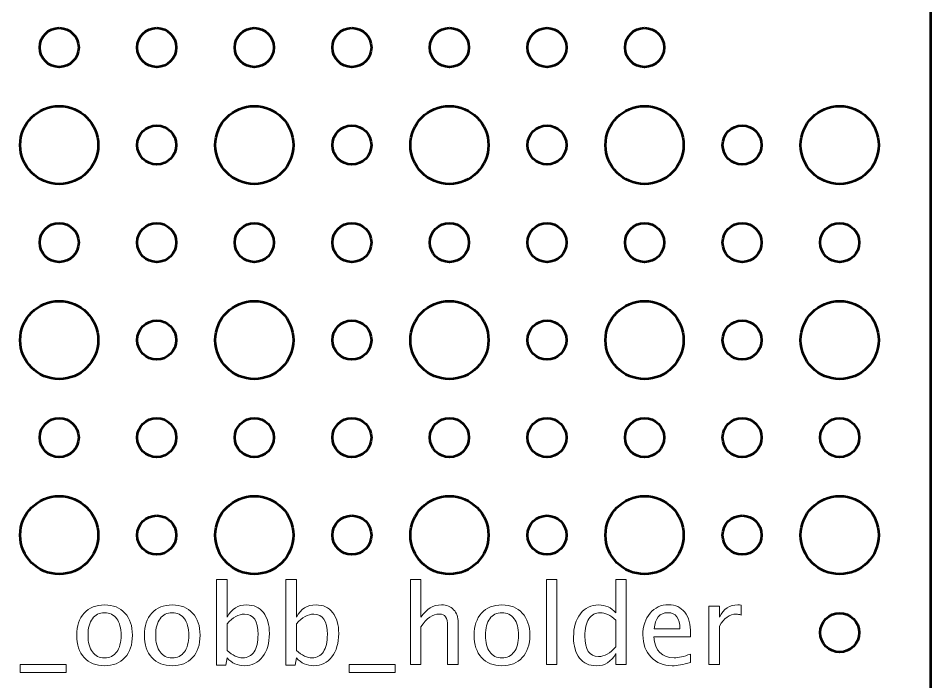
# Model space of a CAD drawing. Header units: centimetres. Extents: x -11.9 to 11.9, y -10.4 to 10.4.
# Drawn here: x 4.94 to 11.95, y -4.88 to 0.23 of the extents above; entities that cross this region are included whole.
import ezdxf

# ---------------------------------------------------------------- set-up
doc = ezdxf.new("R2010")
doc.units = ezdxf.units.CM
doc.header["$MEASUREMENT"] = 0
doc.layers.add('Layer 1', color=7, linetype='Continuous')

msp = doc.modelspace()

# ---------------------------------------------------------------- linework, layer by layer
at = {"layer": 'Layer 1', "lineweight": 53}
for centre, major_axis in [((5.25, 0), (0, 0.15)), ((6, 0), (0, 0.15)), ((6.75, 0), (0, 0.15)), ((7.5, 0), (0, 0.15)), ((8.25, 0), (0, 0.15)), ((9, 0), (0, 0.15)), ((9.75, 0), (0, 0.15)), ((5.25001, -0.75001), (0, 0.30001)), ((6.75001, -0.75001), (0, 0.30001)), ((8.25001, -0.75001), (0, 0.30001)), ((9.75001, -0.75001), (0, 0.30001)), ((11.25001, -0.75001), (0, 0.30001)), ((6, -0.75), (0, 0.15)), ((7.5, -0.75), (0, 0.15)), ((9, -0.75), (0, 0.15)), ((10.5, -0.75), (0, 0.15)), ((5.25, -1.5), (0, 0.15)), ((6, -1.5), (0, 0.15)), ((6.75, -1.5), (0, 0.15)), ((7.5, -1.5), (0, 0.15)), ((8.25, -1.5), (0, 0.15)), ((9, -1.5), (0, 0.15)), ((9.75, -1.5), (0, 0.15)), ((10.5, -1.5), (0, 0.15)), ((11.25, -1.5), (0, 0.15)), ((5.25001, -2.25001), (0, 0.30001)), ((6.75001, -2.25001), (0, 0.30001)), ((8.25001, -2.25001), (0, 0.30001)), ((9.75001, -2.25001), (0, 0.30001)), ((11.25001, -2.25001), (0, 0.30001)), ((6, -2.25), (0, 0.15)), ((7.5, -2.25), (0, 0.15)), ((9, -2.25), (0, 0.15)), ((10.5, -2.25), (0, 0.15)), ((5.25, -3), (0, 0.15)), ((6, -3), (0, 0.15)), ((6.75, -3), (0, 0.15)), ((7.5, -3), (0, 0.15)), ((8.25, -3), (0, 0.15)), ((9, -3), (0, 0.15)), ((9.75, -3), (0, 0.15)), ((10.5, -3), (0, 0.15)), ((11.25, -3), (0, 0.15)), ((5.25001, -3.75001), (0, 0.30001)), ((6.75001, -3.75001), (0, 0.30001)), ((8.25001, -3.75001), (0, 0.30001)), ((9.75001, -3.75001), (0, 0.30001)), ((11.25001, -3.75001), (0, 0.30001)), ((6, -3.75), (0, 0.15)), ((7.5, -3.75), (0, 0.15)), ((9, -3.75), (0, 0.15)), ((10.5, -3.75), (0, 0.15)), ((11.25, -4.5), (0, 0.15))]:
    msp.add_ellipse(centre, major_axis=major_axis, ratio=1, dxfattribs=at)
msp.add_open_spline([(0.05, -9.95), (0.05, -9.95), (0.05, 9.95), (0.05, 9.95), (0.05, 9.95), (0.05, 10.22614), (0.27386, 10.45), (0.55, 10.45), (0.55, 10.45), (0.55, 10.45), (11.45, 10.45), (11.45, 10.45), (11.45, 10.45), (11.72614, 10.45), (11.95, 10.22614), (11.95, 9.95), (11.95, 9.95), (11.95, 9.95), (11.95, -9.95), (11.95, -9.95), (11.95, -9.95), (11.95, -10.22614), (11.72614, -10.45), (11.45, -10.45), (11.45, -10.45), (11.45, -10.45), (0.55, -10.45), (0.55, -10.45), (0.55, -10.45), (0.27386, -10.45), (0.05, -10.22614), (0.05, -9.95)], degree=3, knots=[0, 0, 0, 0, 0.1111111, 0.1111111, 0.1111111, 0.1111111, 0.2222222, 0.2222222, 0.2222222, 0.2222222, 0.3333333, 0.3333333, 0.3333333, 0.3333333, 0.4444444, 0.4444444, 0.4444444, 0.4444444, 0.5555556, 0.5555556, 0.5555556, 0.5555556, 0.6666667, 0.6666667, 0.6666667, 0.6666667, 0.7777778, 0.7777778, 0.7777778, 0.7777778, 1, 1, 1, 1], dxfattribs=at)
at = {"layer": 'Layer 1', "color": 5, "lineweight": 9}
for points, knots in [([(6.46044, -4.74977), (6.46044, -4.74977), (6.46044, -4.09191), (6.46044, -4.09191), (6.46044, -4.09191), (6.46044, -4.09191), (6.54172, -4.09191), (6.54172, -4.09191), (6.54172, -4.09191), (6.54172, -4.09191), (6.54172, -4.38076), (6.54172, -4.38076), (6.54172, -4.38076), (6.57502, -4.31797), (6.62512, -4.28664), (6.69186, -4.28664), (6.69186, -4.28664), (6.74591, -4.28664), (6.78838, -4.30626), (6.81943, -4.34563), (6.81943, -4.34563), (6.85047, -4.385), (6.866, -4.43876), (6.866, -4.50692), (6.866, -4.50692), (6.866, -4.58114), (6.84836, -4.64111), (6.81322, -4.68655), (6.81322, -4.68655), (6.77808, -4.73213), (6.7318, -4.75485), (6.67451, -4.75485), (6.67451, -4.75485), (6.62131, -4.75485), (6.577, -4.73453), (6.54172, -4.69375), (6.54172, -4.69375), (6.54172, -4.69375), (6.53184, -4.74977), (6.53184, -4.74977), (6.53184, -4.74977), (6.53184, -4.74977), (6.46044, -4.74977), (6.46044, -4.74977)], [0, 0, 0, 0, 0.0833333, 0.0833333, 0.0833333, 0.0833333, 0.1666667, 0.1666667, 0.1666667, 0.1666667, 0.25, 0.25, 0.25, 0.25, 0.3333333, 0.3333333, 0.3333333, 0.3333333, 0.4166667, 0.4166667, 0.4166667, 0.4166667, 0.5, 0.5, 0.5, 0.5, 0.5833333, 0.5833333, 0.5833333, 0.5833333, 0.6666667, 0.6666667, 0.6666667, 0.6666667, 0.75, 0.75, 0.75, 0.75, 0.8333333, 0.8333333, 0.8333333, 0.8333333, 1, 1, 1, 1]), ([(6.99328, -4.74977), (6.99328, -4.74977), (6.99328, -4.09191), (6.99328, -4.09191), (6.99328, -4.09191), (6.99328, -4.09191), (7.07456, -4.09191), (7.07456, -4.09191), (7.07456, -4.09191), (7.07456, -4.09191), (7.07456, -4.38076), (7.07456, -4.38076), (7.07456, -4.38076), (7.10786, -4.31797), (7.15796, -4.28664), (7.2247, -4.28664), (7.2247, -4.28664), (7.27875, -4.28664), (7.32122, -4.30626), (7.35227, -4.34563), (7.35227, -4.34563), (7.38331, -4.385), (7.39884, -4.43876), (7.39884, -4.50692), (7.39884, -4.50692), (7.39884, -4.58114), (7.3812, -4.64111), (7.34606, -4.68655), (7.34606, -4.68655), (7.31092, -4.73213), (7.26464, -4.75485), (7.20735, -4.75485), (7.20735, -4.75485), (7.15415, -4.75485), (7.10984, -4.73453), (7.07456, -4.69375), (7.07456, -4.69375), (7.07456, -4.69375), (7.06468, -4.74977), (7.06468, -4.74977), (7.06468, -4.74977), (7.06468, -4.74977), (6.99328, -4.74977), (6.99328, -4.74977)], [0, 0, 0, 0, 0.0833333, 0.0833333, 0.0833333, 0.0833333, 0.1666667, 0.1666667, 0.1666667, 0.1666667, 0.25, 0.25, 0.25, 0.25, 0.3333333, 0.3333333, 0.3333333, 0.3333333, 0.4166667, 0.4166667, 0.4166667, 0.4166667, 0.5, 0.5, 0.5, 0.5, 0.5833333, 0.5833333, 0.5833333, 0.5833333, 0.6666667, 0.6666667, 0.6666667, 0.6666667, 0.75, 0.75, 0.75, 0.75, 0.8333333, 0.8333333, 0.8333333, 0.8333333, 1, 1, 1, 1]), ([(7.94945, -4.74469), (7.94945, -4.74469), (7.94945, -4.09191), (7.94945, -4.09191), (7.94945, -4.09191), (7.94945, -4.09191), (8.03073, -4.09191), (8.03073, -4.09191), (8.03073, -4.09191), (8.03073, -4.09191), (8.03073, -4.38076), (8.03073, -4.38076), (8.03073, -4.38076), (8.07377, -4.31797), (8.12655, -4.28664), (8.18892, -4.28664), (8.18892, -4.28664), (8.22815, -4.28664), (8.25933, -4.29892), (8.28233, -4.32361), (8.28233, -4.32361), (8.30533, -4.34817), (8.31691, -4.38133), (8.31691, -4.42281), (8.31691, -4.42281), (8.31691, -4.42281), (8.31691, -4.74469), (8.31691, -4.74469), (8.31691, -4.74469), (8.31691, -4.74469), (8.23562, -4.74469), (8.23562, -4.74469), (8.23562, -4.74469), (8.23562, -4.74469), (8.23562, -4.44934), (8.23562, -4.44934), (8.23562, -4.44934), (8.23562, -4.41604), (8.23069, -4.39233), (8.22095, -4.37822), (8.22095, -4.37822), (8.21107, -4.36397), (8.19484, -4.35692), (8.17212, -4.35692), (8.17212, -4.35692), (8.12217, -4.35692), (8.07504, -4.38951), (8.03073, -4.45471), (8.03073, -4.45471), (8.03073, -4.45471), (8.03073, -4.74469), (8.03073, -4.74469), (8.03073, -4.74469), (8.03073, -4.74469), (7.94945, -4.74469), (7.94945, -4.74469)], [0, 0, 0, 0, 0.0666667, 0.0666667, 0.0666667, 0.0666667, 0.1333333, 0.1333333, 0.1333333, 0.1333333, 0.2, 0.2, 0.2, 0.2, 0.2666667, 0.2666667, 0.2666667, 0.2666667, 0.3333333, 0.3333333, 0.3333333, 0.3333333, 0.4, 0.4, 0.4, 0.4, 0.4666667, 0.4666667, 0.4666667, 0.4666667, 0.5333333, 0.5333333, 0.5333333, 0.5333333, 0.6, 0.6, 0.6, 0.6, 0.6666667, 0.6666667, 0.6666667, 0.6666667, 0.7333333, 0.7333333, 0.7333333, 0.7333333, 0.8, 0.8, 0.8, 0.8, 0.8666667, 0.8666667, 0.8666667, 0.8666667, 1, 1, 1, 1]), ([(8.99509, -4.74469), (8.99509, -4.74469), (8.99509, -4.09191), (8.99509, -4.09191), (8.99509, -4.09191), (8.99509, -4.09191), (9.07637, -4.09191), (9.07637, -4.09191), (9.07637, -4.09191), (9.07637, -4.09191), (9.07637, -4.74469), (9.07637, -4.74469), (9.07637, -4.74469), (9.07637, -4.74469), (8.99509, -4.74469), (8.99509, -4.74469)], [0, 0, 0, 0, 0.2, 0.2, 0.2, 0.2, 0.4, 0.4, 0.4, 0.4, 0.6, 0.6, 0.6, 0.6, 1, 1, 1, 1]), ([(9.52849, -4.74469), (9.52849, -4.74469), (9.52849, -4.66045), (9.52849, -4.66045), (9.52849, -4.66045), (9.49533, -4.72338), (9.44538, -4.75485), (9.37863, -4.75485), (9.37863, -4.75485), (9.32445, -4.75485), (9.28183, -4.73524), (9.25079, -4.69587), (9.25079, -4.69587), (9.21974, -4.6565), (9.20422, -4.60273), (9.20422, -4.53457), (9.20422, -4.53457), (9.20422, -4.46007), (9.22186, -4.4001), (9.257, -4.35466), (9.257, -4.35466), (9.29227, -4.30936), (9.33856, -4.28664), (9.39599, -4.28664), (9.39599, -4.28664), (9.44919, -4.28664), (9.4935, -4.30696), (9.52849, -4.34774), (9.52849, -4.34774), (9.52849, -4.34774), (9.52849, -4.09191), (9.52849, -4.09191), (9.52849, -4.09191), (9.52849, -4.09191), (9.60978, -4.09191), (9.60978, -4.09191), (9.60978, -4.09191), (9.60978, -4.09191), (9.60978, -4.74469), (9.60978, -4.74469), (9.60978, -4.74469), (9.60978, -4.74469), (9.52849, -4.74469), (9.52849, -4.74469)], [0, 0, 0, 0, 0.0833333, 0.0833333, 0.0833333, 0.0833333, 0.1666667, 0.1666667, 0.1666667, 0.1666667, 0.25, 0.25, 0.25, 0.25, 0.3333333, 0.3333333, 0.3333333, 0.3333333, 0.4166667, 0.4166667, 0.4166667, 0.4166667, 0.5, 0.5, 0.5, 0.5, 0.5833333, 0.5833333, 0.5833333, 0.5833333, 0.6666667, 0.6666667, 0.6666667, 0.6666667, 0.75, 0.75, 0.75, 0.75, 0.8333333, 0.8333333, 0.8333333, 0.8333333, 1, 1, 1, 1]), ([(5.59881, -4.75485), (5.53291, -4.75485), (5.4807, -4.73382), (5.44231, -4.69177), (5.44231, -4.69177), (5.40379, -4.64972), (5.3846, -4.59257), (5.3846, -4.52046), (5.3846, -4.52046), (5.3846, -4.4485), (5.40379, -4.39149), (5.44231, -4.34958), (5.44231, -4.34958), (5.4807, -4.30767), (5.53291, -4.28664), (5.59881, -4.28664), (5.59881, -4.28664), (5.66471, -4.28664), (5.71692, -4.30767), (5.7553, -4.34958), (5.7553, -4.34958), (5.79382, -4.39149), (5.81302, -4.4485), (5.81302, -4.52046), (5.81302, -4.52046), (5.81302, -4.59257), (5.79382, -4.64972), (5.7553, -4.69177), (5.7553, -4.69177), (5.71692, -4.73382), (5.66471, -4.75485), (5.59881, -4.75485)], [0, 0, 0, 0, 0.1111111, 0.1111111, 0.1111111, 0.1111111, 0.2222222, 0.2222222, 0.2222222, 0.2222222, 0.3333333, 0.3333333, 0.3333333, 0.3333333, 0.4444444, 0.4444444, 0.4444444, 0.4444444, 0.5555556, 0.5555556, 0.5555556, 0.5555556, 0.6666667, 0.6666667, 0.6666667, 0.6666667, 0.7777778, 0.7777778, 0.7777778, 0.7777778, 1, 1, 1, 1]), ([(5.59867, -4.69389), (5.63888, -4.69389), (5.67021, -4.67879), (5.69251, -4.64845), (5.69251, -4.64845), (5.71466, -4.61825), (5.72581, -4.5755), (5.72581, -4.52046), (5.72581, -4.52046), (5.72581, -4.46557), (5.71466, -4.42296), (5.69251, -4.39276), (5.69251, -4.39276), (5.67021, -4.3627), (5.63888, -4.3476), (5.59867, -4.3476), (5.59867, -4.3476), (5.55831, -4.3476), (5.52698, -4.3627), (5.50497, -4.39276), (5.50497, -4.39276), (5.48281, -4.42296), (5.47181, -4.46557), (5.47181, -4.52046), (5.47181, -4.52046), (5.47181, -4.5755), (5.48281, -4.61825), (5.50497, -4.64845), (5.50497, -4.64845), (5.52698, -4.67879), (5.55831, -4.69389), (5.59867, -4.69389)], [0, 0, 0, 0, 0.1111111, 0.1111111, 0.1111111, 0.1111111, 0.2222222, 0.2222222, 0.2222222, 0.2222222, 0.3333333, 0.3333333, 0.3333333, 0.3333333, 0.4444444, 0.4444444, 0.4444444, 0.4444444, 0.5555556, 0.5555556, 0.5555556, 0.5555556, 0.6666667, 0.6666667, 0.6666667, 0.6666667, 0.7777778, 0.7777778, 0.7777778, 0.7777778, 1, 1, 1, 1]), ([(6.11895, -4.75485), (6.05305, -4.75485), (6.00084, -4.73382), (5.96245, -4.69177), (5.96245, -4.69177), (5.92393, -4.64972), (5.90474, -4.59257), (5.90474, -4.52046), (5.90474, -4.52046), (5.90474, -4.4485), (5.92393, -4.39149), (5.96245, -4.34958), (5.96245, -4.34958), (6.00084, -4.30767), (6.05305, -4.28664), (6.11895, -4.28664), (6.11895, -4.28664), (6.18485, -4.28664), (6.23706, -4.30767), (6.27544, -4.34958), (6.27544, -4.34958), (6.31396, -4.39149), (6.33316, -4.4485), (6.33316, -4.52046), (6.33316, -4.52046), (6.33316, -4.59257), (6.31396, -4.64972), (6.27544, -4.69177), (6.27544, -4.69177), (6.23706, -4.73382), (6.18485, -4.75485), (6.11895, -4.75485)], [0, 0, 0, 0, 0.1111111, 0.1111111, 0.1111111, 0.1111111, 0.2222222, 0.2222222, 0.2222222, 0.2222222, 0.3333333, 0.3333333, 0.3333333, 0.3333333, 0.4444444, 0.4444444, 0.4444444, 0.4444444, 0.5555556, 0.5555556, 0.5555556, 0.5555556, 0.6666667, 0.6666667, 0.6666667, 0.6666667, 0.7777778, 0.7777778, 0.7777778, 0.7777778, 1, 1, 1, 1]), ([(6.11881, -4.69389), (6.15902, -4.69389), (6.19035, -4.67879), (6.21265, -4.64845), (6.21265, -4.64845), (6.2348, -4.61825), (6.24595, -4.5755), (6.24595, -4.52046), (6.24595, -4.52046), (6.24595, -4.46557), (6.2348, -4.42296), (6.21265, -4.39276), (6.21265, -4.39276), (6.19035, -4.3627), (6.15902, -4.3476), (6.11881, -4.3476), (6.11881, -4.3476), (6.07845, -4.3476), (6.04712, -4.3627), (6.02511, -4.39276), (6.02511, -4.39276), (6.00295, -4.42296), (5.99195, -4.46557), (5.99195, -4.52046), (5.99195, -4.52046), (5.99195, -4.5755), (6.00295, -4.61825), (6.02511, -4.64845), (6.02511, -4.64845), (6.04712, -4.67879), (6.07845, -4.69389), (6.11881, -4.69389)], [0, 0, 0, 0, 0.1111111, 0.1111111, 0.1111111, 0.1111111, 0.2222222, 0.2222222, 0.2222222, 0.2222222, 0.3333333, 0.3333333, 0.3333333, 0.3333333, 0.4444444, 0.4444444, 0.4444444, 0.4444444, 0.5555556, 0.5555556, 0.5555556, 0.5555556, 0.6666667, 0.6666667, 0.6666667, 0.6666667, 0.7777778, 0.7777778, 0.7777778, 0.7777778, 1, 1, 1, 1]), ([(8.6536, -4.75485), (8.5877, -4.75485), (8.53549, -4.73382), (8.4971, -4.69177), (8.4971, -4.69177), (8.45858, -4.64972), (8.43939, -4.59257), (8.43939, -4.52046), (8.43939, -4.52046), (8.43939, -4.4485), (8.45858, -4.39149), (8.4971, -4.34958), (8.4971, -4.34958), (8.53549, -4.30767), (8.5877, -4.28664), (8.6536, -4.28664), (8.6536, -4.28664), (8.7195, -4.28664), (8.77171, -4.30767), (8.81009, -4.34958), (8.81009, -4.34958), (8.84861, -4.39149), (8.86781, -4.4485), (8.86781, -4.52046), (8.86781, -4.52046), (8.86781, -4.59257), (8.84861, -4.64972), (8.81009, -4.69177), (8.81009, -4.69177), (8.77171, -4.73382), (8.7195, -4.75485), (8.6536, -4.75485)], [0, 0, 0, 0, 0.1111111, 0.1111111, 0.1111111, 0.1111111, 0.2222222, 0.2222222, 0.2222222, 0.2222222, 0.3333333, 0.3333333, 0.3333333, 0.3333333, 0.4444444, 0.4444444, 0.4444444, 0.4444444, 0.5555556, 0.5555556, 0.5555556, 0.5555556, 0.6666667, 0.6666667, 0.6666667, 0.6666667, 0.7777778, 0.7777778, 0.7777778, 0.7777778, 1, 1, 1, 1]), ([(8.65346, -4.69389), (8.69367, -4.69389), (8.725, -4.67879), (8.7473, -4.64845), (8.7473, -4.64845), (8.76945, -4.61825), (8.7806, -4.5755), (8.7806, -4.52046), (8.7806, -4.52046), (8.7806, -4.46557), (8.76945, -4.42296), (8.7473, -4.39276), (8.7473, -4.39276), (8.725, -4.3627), (8.69367, -4.3476), (8.65346, -4.3476), (8.65346, -4.3476), (8.6131, -4.3476), (8.58177, -4.3627), (8.55976, -4.39276), (8.55976, -4.39276), (8.5376, -4.42296), (8.5266, -4.46557), (8.5266, -4.52046), (8.5266, -4.52046), (8.5266, -4.5755), (8.5376, -4.61825), (8.55976, -4.64845), (8.55976, -4.64845), (8.58177, -4.67879), (8.6131, -4.69389), (8.65346, -4.69389)], [0, 0, 0, 0, 0.1111111, 0.1111111, 0.1111111, 0.1111111, 0.2222222, 0.2222222, 0.2222222, 0.2222222, 0.3333333, 0.3333333, 0.3333333, 0.3333333, 0.4444444, 0.4444444, 0.4444444, 0.4444444, 0.5555556, 0.5555556, 0.5555556, 0.5555556, 0.6666667, 0.6666667, 0.6666667, 0.6666667, 0.7777778, 0.7777778, 0.7777778, 0.7777778, 1, 1, 1, 1]), ([(9.52849, -4.40334), (9.4863, -4.36623), (9.44637, -4.3476), (9.40855, -4.3476), (9.40855, -4.3476), (9.3713, -4.3476), (9.34251, -4.36312), (9.32205, -4.39431), (9.32205, -4.39431), (9.30159, -4.42535), (9.29143, -4.46938), (9.29143, -4.52639), (9.29143, -4.52639), (9.29143, -4.63124), (9.32614, -4.68373), (9.39571, -4.68373), (9.39571, -4.68373), (9.44086, -4.68373), (9.48517, -4.65904), (9.52849, -4.60979), (9.52849, -4.60979), (9.52849, -4.60979), (9.52849, -4.40334), (9.52849, -4.40334)], [0, 0, 0, 0, 0.1428571, 0.1428571, 0.1428571, 0.1428571, 0.2857143, 0.2857143, 0.2857143, 0.2857143, 0.4285714, 0.4285714, 0.4285714, 0.4285714, 0.5714286, 0.5714286, 0.5714286, 0.5714286, 0.7142857, 0.7142857, 0.7142857, 0.7142857, 1, 1, 1, 1]), ([(10.10197, -4.7303), (10.04736, -4.74667), (10.00066, -4.75485), (9.96171, -4.75485), (9.96171, -4.75485), (9.89525, -4.75485), (9.8412, -4.73284), (9.79957, -4.68895), (9.79957, -4.68895), (9.75794, -4.64507), (9.73706, -4.5882), (9.73706, -4.51821), (9.73706, -4.51821), (9.73706, -4.45033), (9.7554, -4.39459), (9.79223, -4.35099), (9.79223, -4.35099), (9.82906, -4.30753), (9.8762, -4.28579), (9.93363, -4.28579), (9.93363, -4.28579), (9.98796, -4.28579), (10.03001, -4.30513), (10.05964, -4.34379), (10.05964, -4.34379), (10.08927, -4.38246), (10.10409, -4.43721), (10.10409, -4.50819), (10.10409, -4.50819), (10.10409, -4.50819), (10.10367, -4.53302), (10.10367, -4.53302), (10.10367, -4.53302), (10.10367, -4.53302), (9.82003, -4.53302), (9.82003, -4.53302), (9.82003, -4.53302), (9.83189, -4.64027), (9.88424, -4.69389), (9.97695, -4.69389), (9.97695, -4.69389), (10.01096, -4.69389), (10.05259, -4.68429), (10.10197, -4.6651), (10.10197, -4.6651), (10.10197, -4.6651), (10.10197, -4.7303), (10.10197, -4.7303)], [0, 0, 0, 0, 0.0769231, 0.0769231, 0.0769231, 0.0769231, 0.1538462, 0.1538462, 0.1538462, 0.1538462, 0.2307692, 0.2307692, 0.2307692, 0.2307692, 0.3076923, 0.3076923, 0.3076923, 0.3076923, 0.3846154, 0.3846154, 0.3846154, 0.3846154, 0.4615385, 0.4615385, 0.4615385, 0.4615385, 0.5384615, 0.5384615, 0.5384615, 0.5384615, 0.6153846, 0.6153846, 0.6153846, 0.6153846, 0.6923077, 0.6923077, 0.6923077, 0.6923077, 0.7692308, 0.7692308, 0.7692308, 0.7692308, 0.8461538, 0.8461538, 0.8461538, 0.8461538, 1, 1, 1, 1]), ([(9.82427, -4.47206), (9.82427, -4.47206), (10.02239, -4.47206), (10.02239, -4.47206), (10.02239, -4.47206), (10.02239, -4.38852), (9.9912, -4.34676), (9.92897, -4.34676), (9.92897, -4.34676), (9.86632, -4.34676), (9.83146, -4.38852), (9.82427, -4.47206)], [0, 0, 0, 0, 0.25, 0.25, 0.25, 0.25, 0.5, 0.5, 0.5, 0.5, 1, 1, 1, 1]), ([(10.24435, -4.74469), (10.24435, -4.74469), (10.24435, -4.29595), (10.24435, -4.29595), (10.24435, -4.29595), (10.24435, -4.29595), (10.32563, -4.29595), (10.32563, -4.29595), (10.32563, -4.29595), (10.32563, -4.29595), (10.32563, -4.38076), (10.32563, -4.38076), (10.32563, -4.38076), (10.35795, -4.31797), (10.40479, -4.28664), (10.46632, -4.28664), (10.46632, -4.28664), (10.47464, -4.28664), (10.48339, -4.28735), (10.49242, -4.28876), (10.49242, -4.28876), (10.49242, -4.28876), (10.49242, -4.36482), (10.49242, -4.36482), (10.49242, -4.36482), (10.47831, -4.36016), (10.4659, -4.35776), (10.45517, -4.35776), (10.45517, -4.35776), (10.40352, -4.35776), (10.36034, -4.38824), (10.32563, -4.44934), (10.32563, -4.44934), (10.32563, -4.44934), (10.32563, -4.74469), (10.32563, -4.74469), (10.32563, -4.74469), (10.32563, -4.74469), (10.24435, -4.74469), (10.24435, -4.74469)], [0, 0, 0, 0, 0.0909091, 0.0909091, 0.0909091, 0.0909091, 0.1818182, 0.1818182, 0.1818182, 0.1818182, 0.2727273, 0.2727273, 0.2727273, 0.2727273, 0.3636364, 0.3636364, 0.3636364, 0.3636364, 0.4545455, 0.4545455, 0.4545455, 0.4545455, 0.5454545, 0.5454545, 0.5454545, 0.5454545, 0.6363636, 0.6363636, 0.6363636, 0.6363636, 0.7272727, 0.7272727, 0.7272727, 0.7272727, 0.8181818, 0.8181818, 0.8181818, 0.8181818, 1, 1, 1, 1]), ([(6.54172, -4.63773), (6.58363, -4.67512), (6.62357, -4.69389), (6.66152, -4.69389), (6.66152, -4.69389), (6.69892, -4.69389), (6.72785, -4.67823), (6.74817, -4.64704), (6.74817, -4.64704), (6.76863, -4.61586), (6.77879, -4.57197), (6.77879, -4.51524), (6.77879, -4.51524), (6.77879, -4.41026), (6.74407, -4.35776), (6.67465, -4.35776), (6.67465, -4.35776), (6.62921, -4.35776), (6.5849, -4.38232), (6.54172, -4.43156), (6.54172, -4.43156), (6.54172, -4.43156), (6.54172, -4.63773), (6.54172, -4.63773)], [0, 0, 0, 0, 0.1428571, 0.1428571, 0.1428571, 0.1428571, 0.2857143, 0.2857143, 0.2857143, 0.2857143, 0.4285714, 0.4285714, 0.4285714, 0.4285714, 0.5714286, 0.5714286, 0.5714286, 0.5714286, 0.7142857, 0.7142857, 0.7142857, 0.7142857, 1, 1, 1, 1]), ([(7.07456, -4.63773), (7.11647, -4.67512), (7.15641, -4.69389), (7.19436, -4.69389), (7.19436, -4.69389), (7.23176, -4.69389), (7.26069, -4.67823), (7.28101, -4.64704), (7.28101, -4.64704), (7.30147, -4.61586), (7.31163, -4.57197), (7.31163, -4.51524), (7.31163, -4.51524), (7.31163, -4.41026), (7.27691, -4.35776), (7.20749, -4.35776), (7.20749, -4.35776), (7.16205, -4.35776), (7.11774, -4.38232), (7.07456, -4.43156), (7.07456, -4.43156), (7.07456, -4.43156), (7.07456, -4.63773), (7.07456, -4.63773)], [0, 0, 0, 0, 0.1428571, 0.1428571, 0.1428571, 0.1428571, 0.2857143, 0.2857143, 0.2857143, 0.2857143, 0.4285714, 0.4285714, 0.4285714, 0.4285714, 0.5714286, 0.5714286, 0.5714286, 0.5714286, 0.7142857, 0.7142857, 0.7142857, 0.7142857, 1, 1, 1, 1]), ([(4.9511, -4.80565), (4.9511, -4.80565), (4.9511, -4.74469), (4.9511, -4.74469), (4.9511, -4.74469), (4.9511, -4.74469), (5.30331, -4.74469), (5.30331, -4.74469), (5.30331, -4.74469), (5.30331, -4.74469), (5.30331, -4.80565), (5.30331, -4.80565), (5.30331, -4.80565), (5.30331, -4.80565), (4.9511, -4.80565), (4.9511, -4.80565)], [0, 0, 0, 0, 0.2, 0.2, 0.2, 0.2, 0.4, 0.4, 0.4, 0.4, 0.6, 0.6, 0.6, 0.6, 1, 1, 1, 1]), ([(7.48039, -4.80565), (7.48039, -4.80565), (7.48039, -4.74469), (7.48039, -4.74469), (7.48039, -4.74469), (7.48039, -4.74469), (7.8326, -4.74469), (7.8326, -4.74469), (7.8326, -4.74469), (7.8326, -4.74469), (7.8326, -4.80565), (7.8326, -4.80565), (7.8326, -4.80565), (7.8326, -4.80565), (7.48039, -4.80565), (7.48039, -4.80565)], [0, 0, 0, 0, 0.2, 0.2, 0.2, 0.2, 0.4, 0.4, 0.4, 0.4, 0.6, 0.6, 0.6, 0.6, 1, 1, 1, 1])]:
    msp.add_open_spline(points, degree=3, knots=knots, dxfattribs=at)

doc.saveas('drawing.dxf')
